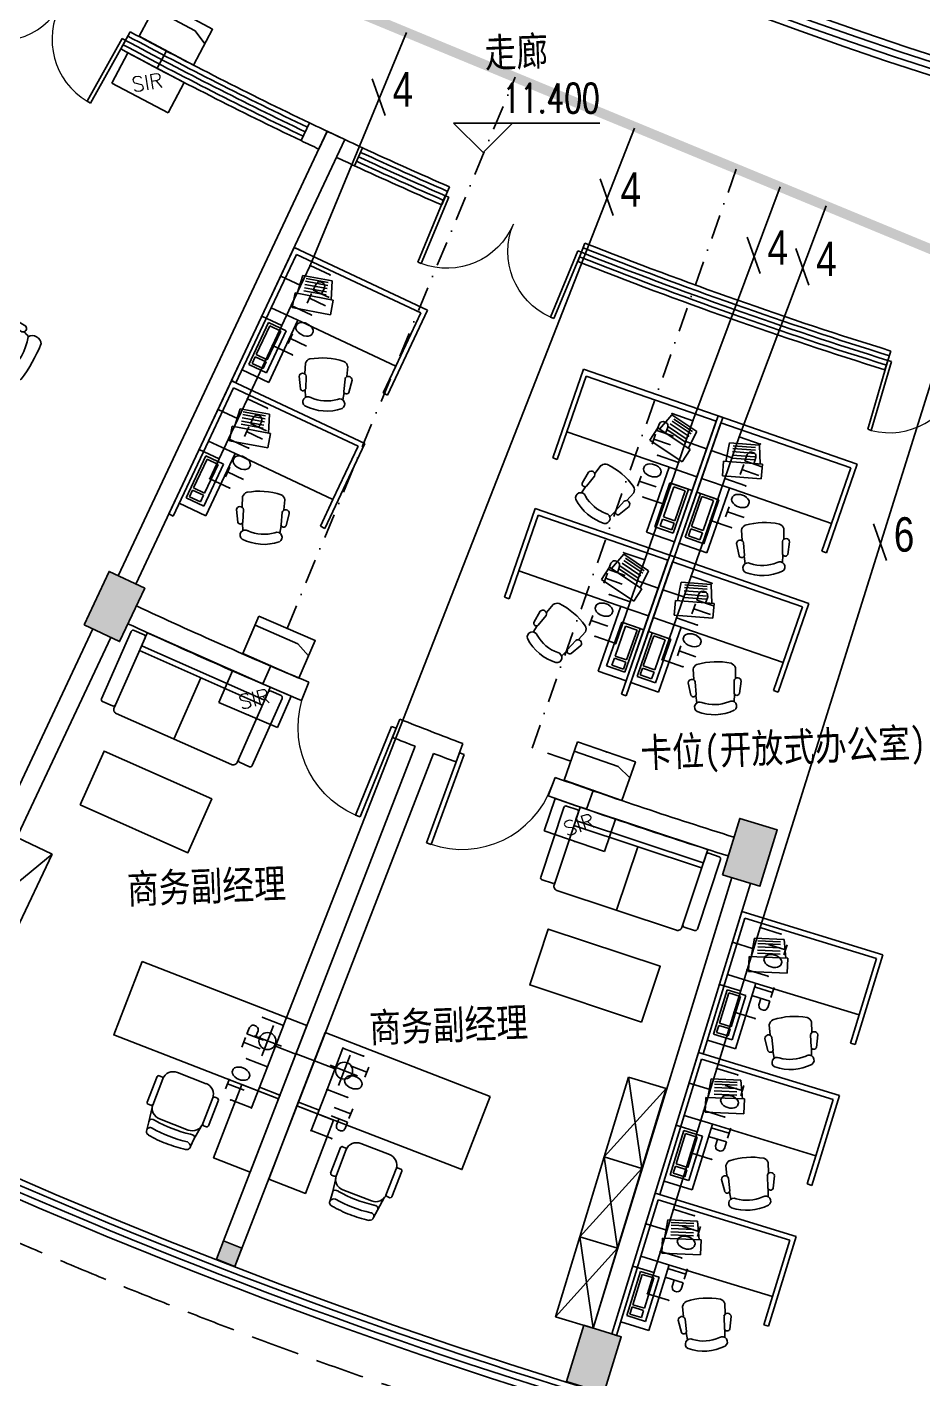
# Model space of a CAD drawing. Extents: x 13680 to 1640314, y -473492 to 65390.
# Drawn here: x 1452231 to 1461351, y -439774 to -426010 of the extents above; entities that cross this region are included whole.
import ezdxf
from ezdxf.enums import TextEntityAlignment as Align

# ---------------------------------------------------------------- set-up
doc = ezdxf.new("R2010")
doc.units = 0
doc.header["$LTSCALE"] = 1000
doc.header["$MEASUREMENT"] = 0
doc.linetypes.add('DASH', pattern=[0.35, 0.25, -0.1])
doc.linetypes.add('DASHDOT', pattern=[1, 0.5, -0.25, 0, -0.25])
for name, color, linetype in [('0-桥架', 120, 'Continuous'), ('AXIS', 1, 'Continuous'), ('COLUMN', 255, 'Continuous'), ('DIM-照明', 3, 'Continuous'), ('DIM_ELEV', 3, 'Continuous'), ('EQUIP-通讯', 6, 'Continuous'), ('LINE', 123, 'Continuous'), ('PUB_HATCH', 8, 'Continuous'), ('PUB_TEXT', 7, 'Continuous'), ('TEL_TEXT', 7, 'Continuous'), ('WALL', 255, 'Continuous'), ('WINDOW', 2, 'Continuous'), ('WIRE-照明', 120, 'Continuous'), ('装修家具', 8, 'Continuous')]:
    doc.layers.add(name, color=color, linetype=linetype)
doc.styles.add('_HZTXT', font='txt.shx', dxfattribs={"width": 0.8, "bigfont": 'HZTXT.shx'})
doc.styles.add('_TCH_DIM', font='SIMPLEX', dxfattribs={"bigfont": 'GBCBIG'})
doc.styles.add('_TCH_DIM_T3', font='SIMPLEX', dxfattribs={"width": 0.705882, "bigfont": 'GBCBIG'})
doc.styles.add('_TEL_DIM', font='SIMPLEX', dxfattribs={"width": 0.8, "height": 3.5, "bigfont": 'HZTXT'})
doc.styles.get("Standard").update_dxf_attribs({"font": 'haiwenrs.shx', "bigfont": 'hztxt.shx'})
doc.styles.add('宋体', font='', dxfattribs={"width": 0.8})
doc.styles.get('宋体').set_extended_font_data('SimSun')
doc.dimstyles.new('_TCH_ARROW&&100', dxfattribs={"dimtxt": 297.5, "dimasz": 200, "dimexe": 250, "dimexo": 300, "dimgap": 126.25, "dimtad": 1, "dimdec": 0, "dimzin": 0, "dimdsep": 46, "dimtxsty": '_TCH_DIM_T3', "dimcen": 0.09, "dimclrt": 7, "dimazin": 2, "dimtfac": 1, "dimtdec": 0, "dimtix": 1, "dimtmove": 2, "dimatfit": 3, "dimfxl": 1, "dimtolj": 1, "dimtzin": 0, "dimarcsym": 0})

# ---------------------------------------------------------------- blocks, each defined once
blk = doc.blocks.new('*D358')
at = {"layer": 'AXIS', "color": 0, "lineweight": -2, "transparency": 16777216}
for p, q in [((1497471, -403645), (1494221, -403645)), ((1545386, -459746), (1544877, -462956))]:
    blk.add_line(p, q, dxfattribs=at)
blk.add_arc((1554271, -403645), 59800, 180.19165, 260.80826, dxfattribs=at)
at = {"layer": 'AXIS', "color": 0, "transparency": 16777216}
for points in [[(1494438, -403845), (1494505, -403845), (1494471, -403645)], [(1544724, -462645), (1544714, -462710), (1544916, -462709)]]:
    blk.add_solid(points, dxfattribs=at)
at = {"layer": 'Defpoints', "color": 0, "transparency": 16777216}
for p in [(1497771, -403645), (1554271, -403645), (1500989, -430794), (1545433, -459450)]:
    blk.add_point(p, dxfattribs=at)
at = {"layer": 'AXIS', "color": 7, "transparency": 16777216, "insert": (1509008, -442304), "char_height": 297.5, "attachment_point": 5, "rotation": 310.5, "style": '_TCH_DIM_T3'}
blk.add_mtext('\\A1;81°', dxfattribs=at)
blk = doc.blocks.new('A$C44F7551D')
at = {"layer": '装修家具', "color": 8}
for p, q in [((0, 400), (850, 0)), ((850, 400), (0, 0))]:
    blk.add_line(p, q, dxfattribs=at)
blk.add_lwpolyline([(0, 400), (0, 0), (850, 0), (850, 400)], close=True, dxfattribs=at)
blk = doc.blocks.new('A$C4CDD4A0C')
at = {"layer": '装修家具', "color": 8}
for p, q in [((1426, 1634), (1426, 1335)), ((1264, 1482), (1593, 1482)), ((222, 1146), (139, 1139)), ((371, 1167), (222, 1146)), ((260, 1116), (258, 1094)), ((386, 1218), (386, 1188)), ((682, 1234), (402, 1234)), ((685, 1173), (405, 1173)), ((682, 1172), (682, 1172)), ((697, 1188), (697, 1218)), ((288, 1056), (288, 744)), ((794, 744), (794, 1056)), ((794, 1056), (794, 1056)), ((258, 709), (259, 686)), ((139, 663), (222, 654)), ((222, 654), (371, 633)), ((386, 612), (386, 582)), ((395, 628), (682, 628)), ((402, 566), (682, 566)), ((682, 628), (682, 628)), ((697, 582), (697, 612))]:
    blk.add_line(p, q, dxfattribs=at)
for points in [[(917, 1400), (917, 1800), (117, 1800), (117, 1400)], [(1717, 0), (1717, 1800), (917, 1800), (917, 0)]]:
    blk.add_lwpolyline(points, close=True, dxfattribs=at)
blk.add_circle((1425, 1482), 86.5, dxfattribs=at)
for centre, radius, start, end in [((1453, 898), 1374, 171.4477, 179.9347), ((133, 1101), 38.4, 81.1166, 176.8521), ((118, 1087), 55.7, 6.303, 68.0435), ((230, 1117), 30.1, 357.8693, 100.843), ((405, 1056), 117, 90, 180), ((402, 1218), 15.6, 90, 180), ((402, 1188), 15.6, 180, 261.0411), ((682, 1218), 15.6, 0, 90), ((682, 1188), 15.6, 270, 0), ((678, 1056), 117, 0, 88.0898), ((1455, 900), 1296, 171.4477, 188.5523), ((1539, 901), 1296, 171.4477, 188.5523), ((1453, 902), 1374, 180.0653, 188.5523), ((136, 705), 41.7, 190.1524, 273.9531), ((137, 700), 37.3, 272.6932, 11.282), ((405, 744), 117, 180, 266.9085), ((678, 744), 117, 271.9102, 0), ((227, 686), 32.5, 262.6639, 359.9194), ((402, 612), 15.6, 90, 180), ((402, 582), 15.6, 180, 270), ((682, 612), 15.6, 0, 90), ((682, 582), 15.6, 270, 0)]:
    blk.add_arc(centre, radius, start, end, dxfattribs=at)
blk = doc.blocks.new('A$C78CF44EF')
at = {"layer": '装修家具', "color": 4}
blk.add_line((2563, 1138), (1215, 1138), dxfattribs=at)
at = {"layer": '装修家具', "color": 8}
for p, q in [((2574, 1083), (1204, 1083)), ((1889, 1083), (1889, 401))]:
    blk.add_line(p, q, dxfattribs=at)
at = {"layer": '装修家具', "color": 4, "flags": 128}
for points in [[(1204, 478, -0.414214), (1182, 456), (1071, 456, -0.414216), (1049, 478), (1049, 1226, -0.198904), (1056, 1242, -0.198911), (1071, 1248), (1182, 1248, -0.414211), (1204, 1226, -0.414211)], [(1204, 1149), (1204, 1270, -0.198896), (1208, 1278, -0.198912), (1215, 1281), (2563, 1281, -0.414208), (2574, 1270), (2574, 1149)], [(2574, 1226, -0.414214), (2596, 1248), (2707, 1248, -0.198912), (2723, 1242, -0.198912), (2729, 1226), (2729, 478, -0.414218), (2707, 456), (2596, 456, -0.414216), (2574, 478, -0.414216)], [(1204, 1226), (1204, 445, 0.414215), (1248, 401), (2530, 401, 0.414214), (2574, 445), (2574, 1226)]]:
    blk.add_lwpolyline(points, format="xyb", dxfattribs=at)
at = {"layer": '装修家具', "color": 4}
blk.add_lwpolyline([(2489, -599), (1289, -599), (1289, 1), (2489, 1)], close=True, dxfattribs=at)
at = {"layer": '装修家具', "color": 8}
for centre, start, end in [((1215, 1149), 180, 270), ((2563, 1149), 270, 0)]:
    blk.add_arc(centre, 11, start, end, dxfattribs=at)
blk = doc.blocks.new('A$C1D563981')
at = {"layer": '装修家具', "color": 4}
for p, q in [((-1055, -317), (-1050, -514)), ((-1006, -295), (-1005, -302)), ((-996, -313), (-980, -509)), ((-530, -313), (-545, -508)), ((-520, -295), (-520, -302)), ((-520, -295), (-520, -302)), ((-471, -317), (-476, -514))]:
    blk.add_line(p, q, dxfattribs=at)
for centre, radius, start, end in [((-904, -286), 102, 106.1109, 185.0023), ((-763, -884), 716, 76.2773, 103.7273), ((-621, -286), 102, 355.0023, 73.8936), ((-1024, -327), 32, 26.0454, 161.2861), ((-501, -327), 32, 18.7184, 153.9591), ((-1016, -500), 36.3, 202.1587, 347.136), ((-787, -498), 203, 187.337, 206.2145), ((-736, -498), 203, 333.6203, 351.907), ((-509, -500), 36.3, 192.8685, 337.8458), ((-923, -663), 87.7, 120.3949, 239.6096), ((-602, -663), 87.7, 300.3949, 59.6096), ((-763, 835), 1587, 262.593, 277.4115)]:
    blk.add_arc(centre, radius, start, end, dxfattribs=at)
at = {"layer": '装修家具', "color": 8}
blk.add_arc((-763, -48), 577, 249.2112, 290.7933, dxfattribs=at)
blk = doc.blocks.new('A$C48E84D0C')
at = {"layer": '装修家具', "color": 4}
for p, q in [((6723, 2351), (2689, -2861)), ((8146, 1250), (6723, 2351)), ((8146, 1250), (4112, -3963)), ((2689, -2861), (4112, -3963))]:
    blk.add_line(p, q, dxfattribs=at)
at = {"linetype": 'ByBlock', "xscale": -1}
for p, rotation in [((7681, 1564), 142.2620882053091), ((6832, 2517), 232.2620882053091), ((6412, 1974), 232.2620882053091), ((5992, 1431), 232.2620882053091), ((5572, 888), 232.2620882053091), ((3891, -1283), 232.2620882053091), ((5665, -1981), 52.26208820530907), ((3471, -1826), 232.2620882053091), ((5245, -2524), 52.26208820530907), ((4825, -3067), 52.26208820530907)]:
    blk.add_blockref('A$C1D563981', p, dxfattribs=dict(at, rotation=rotation))
at = {"linetype": 'ByBlock'}
for p, rotation in [((7144, 1980), 142.262088205309), ((8279, 1397), 52.26208820530902), ((4218, -861), 232.2620882053091), ((7859, 854), 52.26208820530902), ((3798, -1404), 232.2620882053091), ((7439, 311), 52.26208820530902), ((3378, -1947), 232.2620882053091), ((7019, -232), 52.26208820530902), ((5338, -2403), 52.26208820530904), ((4026, -3851), 322.2620882053091), ((4918, -2946), 52.26208820530904)]:
    blk.add_blockref('A$C1D563981', p, dxfattribs=dict(at, rotation=rotation))
blk = doc.blocks.new('A$C3ECB1412')
at = {"layer": '装修家具', "color": 8}
for p, q in [((0, 1500), (0, 0)), ((0, 1500), (0, 0)), ((1500, 1500), (0, 1500)), ((0, 1500), (50, 1500)), ((50, 1444), (50, 844)), ((50, 1444), (1450, 1444)), ((1450, 1444), (1450, 844)), ((1500, 1500), (1500, 544)), ((201, 1278), (496, 1355)), ((201, 1278), (227, 1087)), ((244, 1263), (466, 1322)), ((250, 1237), (473, 1295)), ((259, 1205), (482, 1263)), ((496, 1355), (567, 1176)), ((205, 1083), (588, 1184)), ((268, 1171), (491, 1229)), ((276, 1140), (499, 1199)), ((588, 1184), (626, 1037)), ((243, 937), (205, 1083)), ((626, 1037), (243, 937)), ((50, 844), (50, 0)), ((50, 844), (50, 0)), ((390, 844), (50, 844)), ((350, 144), (350, 844)), ((390, 844), (1450, 844)), ((1450, 844), (1450, 544)), ((90, 695), (90, 223)), ((289, 695), (90, 695)), ((289, 223), (289, 695)), ((115, 670), (115, 347)), ((239, 670), (115, 670)), ((239, 347), (239, 670)), ((1008, 635), (1043, 536)), ((605, 480), (646, 383)), ((1081, 386), (1038, 507)), ((1132, 400), (1108, 527)), ((1450, 544), (1500, 544)), ((115, 347), (239, 347)), ((239, 323), (115, 323)), ((115, 323), (115, 248)), ((239, 248), (239, 323)), ((671, 223), (604, 333)), ((719, 246), (669, 365)), ((1088, 377), (1108, 304)), ((50, 144), (350, 144)), ((90, 223), (289, 223)), ((115, 248), (239, 248)), ((719, 236), (753, 168)), ((0, 0), (50, 0))]:
    blk.add_line(p, q, dxfattribs=at)
for centre, radius, start, end in [((1036, -39), 708, 96.8246, 125.3087), ((950, 594), 70.3, 35.575, 88.634), ((675, 488), 70.3, 133.4994, 186.5584), ((1074, 512), 36.8, 24.5799, 187.0599), ((639, 344), 36.8, 35.0735, 197.5535), ((797, 582), 394, 270.7801, 311.3533), ((1098, 254), 51.9, 322.3317, 140.7492), ((1104, 401), 27.9, 213.3494, 358.8432), ((691, 242), 27.9, 223.2902, 8.784), ((795, 137), 51.9, 81.3842, 259.8017), ((800, 575), 489, 268.3277, 313.8056)]:
    blk.add_arc(centre, radius, start, end, dxfattribs=at)
blk = doc.blocks.new('$DorLib2D$00000001')
for p, q in [((0.45, 0.975), (0.5, 0.975)), ((0.45, 0), (0.45, 0.975)), ((0.5, 0), (0.5, 0.975)), ((0.5, 0), (0.45, 0))]:
    blk.add_line(p, q)
at = {"lineweight": 13}
blk.add_arc((0.475, 0), 0.975, 91.4693, 180, dxfattribs=at)
blk = doc.blocks.new('_FZHK')
blk.add_lwpolyline([(-0.5, -0.5), (0.5, -0.5), (0.5, 0.5), (-0.5, 0.5)], close=True)
blk = doc.blocks.new('$DorLib2D$00000002')
for p, q in [((-0.5, 0), (-0.5, 0.4875)), ((-0.475, 0.4875), (-0.5, 0.4875)), ((-0.475, 0), (-0.475, 0.4875)), ((0.475, 0), (0.475, 0.4875)), ((0.475, 0.4875), (0.5, 0.4875)), ((0.5, 0), (0.5, 0.4875)), ((-0.5, 0), (-0.475, 0)), ((0.5, 0), (0.475, 0))]:
    blk.add_line(p, q)
at = {"lineweight": 13}
for centre, start, end in [((-0.4875, 0), 0, 88.53072), ((0.4875, 0), 91.46928, 180)]:
    blk.add_arc(centre, 0.4875, start, end, dxfattribs=at)
blk = doc.blocks.new('$equip$00001847')
for p, q in [((-0.5, 0.499), (-0.5, 0.999)), ((0.5, 0.999), (0.5, 0.499)), ((0.5, 0.499), (-0.5, 0.499)), ((0, 0.5), (0, 0))]:
    blk.add_line(p, q)
for p in [(-0.5, 0.999), (0.5, 0.999), (-0.5, 0.499), (0.5, 0.499), (0, 0)]:
    blk.add_point(p)
at = {"color": 7, "style": '_TEL_DIM'}
blk.add_attdef('$TEXT$', text='', height=0.4, dxfattribs=at).set_placement((0, 0.999), align=Align.MIDDLE_CENTER)
at = {"color": 7, "style": '_TEL_DIM', "flags": 1}
blk.add_attdef('A', text='', height=0.00002, dxfattribs=at).set_placement((0, 0), align=Align.MIDDLE_CENTER)
blk = doc.blocks.new('$equip$00001867')
for p, q in [((-0.5, 0.499), (-0.5, 0.999)), ((0.5, 0.999), (0.5, 0.499)), ((0.5, 0.499), (-0.5, 0.499)), ((0, 0.5), (0, 0))]:
    blk.add_line(p, q)
for p in [(-0.5, 0.999), (0.5, 0.999), (-0.5, 0.499), (0.5, 0.499), (0, 0)]:
    blk.add_point(p)
at = {"color": 7, "style": '_TEL_DIM'}
blk.add_attdef('$TEXT$', text='', height=0.4, dxfattribs=at).set_placement((0, 0.999), align=Align.MIDDLE_CENTER)
at = {"color": 7, "style": '_TEL_DIM', "flags": 1}
blk.add_attdef('A', text='', height=0.00002, dxfattribs=at).set_placement((0, 0), align=Align.MIDDLE_CENTER)
blk = doc.blocks.new('$equip$00001876')
at = {"color": 0, "linetype": 'Continuous'}
blk.add_lwpolyline([(-0.625, 0.415), (0.625, 0.415), (0.625, -0.415), (-0.625, -0.415)], close=True, dxfattribs=at)
blk.add_lwpolyline([(0.625, 0.075), (0.325, 0.215), (-0.625, 0.215)], dxfattribs=at)
for p in [(0, 0.415), (-0.625, 0), (0.625, 0), (0, -0.415)]:
    blk.add_point(p)
at = {"layer": 'TEL_TEXT', "style": '_TEL_DIM', "flags": 1}
blk.add_attdef('A', text='', height=0.00002, dxfattribs=at).set_placement((0, 0), align=Align.MIDDLE_CENTER)
blk = doc.blocks.new('$equip$00001889')
for p, q in [((-0.65, 0.35), (-0.65, -0.35)), ((0.65, 0.35), (-0.65, 0.35)), ((0.65, 0.35), (0.65, -0.35)), ((-0.65, -0.35), (0.65, -0.35))]:
    blk.add_line(p, q)
for p in [(0, 0.35), (-0.65, 0), (0.65, 0), (0, -0.35)]:
    blk.add_point(p)
at = {"color": 7, "style": '_TEL_DIM'}
blk.add_attdef('$TEXT$', text='', height=0.3, dxfattribs=at).set_placement((-0.02, -0.003), align=Align.MIDDLE_CENTER)
at = {"color": 7, "style": '_TEL_DIM', "flags": 1}
blk.add_attdef('A', text='', height=0.00002, dxfattribs=at).set_placement((0, 0), align=Align.MIDDLE_CENTER)
blk = doc.blocks.new('$TelecSys$00000095')
blk.add_line((0.4, 0.4), (-0.4, -0.4))
at = {"width": 0.8}
blk.add_attdef('N', text='', height=1, dxfattribs=at).set_placement((-0.017, 1.056), align=Align.MIDDLE)
blk = doc.blocks.new('4FX')
at = {"layer": 'PUB_HATCH', "linetype": 'ByBlock'}
for points in [[(1533674.2, -447886), (1533312.3, -447715.7), (1533056.8, -448258.6), (1533418.8, -448428.9)], [(1540113.3, -450346.8), (1539731, -450229.2), (1539554.6, -450802.7), (1539936.9, -450920.3)], [(1534664.3, -454603.5), (1534477.7, -454531.3), (1534405.6, -454717.8, 0.0009124), (1534592.1, -454789.9)], [(1538525.5, -455508.1), (1538143.2, -455390.5), (1537966.8, -455963.6, 0.0018248), (1538349.2, -456081.2)]]:
    blk.add_hatch(color=256, dxfattribs=at).paths.add_polyline_path(points)
at = {"layer": 'DIM_ELEV'}
for p, q in [((1537118.6, -443450.8), (1536818.6, -443150.8)), ((1536818.6, -443150.8), (1538305.6, -443150.8)), ((1537118.6, -443450.8), (1537418.6, -443150.8))]:
    blk.add_line(p, q, dxfattribs=at)
at = {"layer": 'LINE', "color": 8, "linetype": 'DASH', "ltscale": 2}
blk.add_arc((1554271.3, -403645.3), 55400, 179.17262, 261.82632, dxfattribs=at)
at = {"layer": 'LINE', "linetype": 'DASH', "ltscale": 2}
blk.add_arc((1554271.3, -403645.3), 40400, 178.86539, 262.13356, dxfattribs=at)
at = {"layer": 'WALL', "linetype": 'ByBlock'}
for p, q in [((1533429.8, -442396.2), (1533524.6, -442220.1)), ((1535352.1, -443149.1), (1535265.9, -443329)), ((1535447.3, -443415.4), (1535532.9, -443234.6)), ((1535892.7, -443403.4), (1535809, -443584.5)), ((1536697.1, -443983.2), (1536777, -443799.9)), ((1538082.5, -444558.9), (1538156, -444372.9)), ((1541209.8, -445661.9), (1541269.2, -445471))]:
    blk.add_line(p, q, dxfattribs=at)
at = {"layer": 'WALL'}
for p, q in [((1533402.8, -447758.3), (1535531.7, -443234.2)), ((1533583.8, -447843.5), (1535712.7, -443319.3)), ((1535531.7, -443234.2), (1535712.7, -443319.3)), ((1531103.6, -452644.4), (1533147.3, -448301.2)), ((1531284.5, -452729.5), (1533328.3, -448386.4)), ((1535269.8, -449027.9), (1535345.2, -448842.7)), ((1536271.5, -449219.5), (1536196.1, -449404.8)), ((1536426.2, -449495), (1534477.8, -454531.3)), ((1536843.6, -449655.3), (1536912.5, -449467.5)), ((1536612.7, -449567.1), (1534592.1, -454790)), ((1537851.3, -449812.2), (1537782.3, -450000)), ((1538238.7, -455419.9), (1539650.1, -450832.1)), ((1538429.9, -455478.7), (1539841.3, -450890.9)), ((1534592.1, -454790), (1534592.1, -454790))]:
    blk.add_line(p, q, dxfattribs=at)
at = {"layer": 'WALL', "linetype": 'ByBlock'}
for radius, start in [(43800, 244.40926), (44000, 244.93022)]:
    blk.add_arc((1554271.3, -403645.3), radius, start, 245.19074, dxfattribs=at)
at = {"layer": 'WALL'}
for radius, start, end in [(49000, 245.03386, 247.2788), (49200, 245.03291, 247.28117), (49000, 248.44812, 248.85), (49000, 248.85, 249.25189), (49200, 248.44574, 248.73355), (49200, 248.96646, 249.25426), (49000, 250.42121, 252.66614), (49200, 250.41883, 252.66709)]:
    blk.add_arc((1554271.3, -403645.3), radius, start, end, dxfattribs=at)
at = {"layer": 'WINDOW'}
for radius, start, end in [(40800, 179.43829, 261.56064), (40933, 179.62629, 261.37265), (40867, 179.53315, 261.46579), (54800, 179.79091, 261.20908), (41000, 179.72053, 261.27841), (43800, 241.72723, 244.40926), (43950, 241.72723, 244.40926), (43900, 241.72723, 244.40926), (43850, 241.72723, 244.40926), (44000, 241.72723, 244.40926), (44000, 244.40926, 244.67088), (43850, 245.19074, 246.45845), (43800, 245.19074, 246.45845), (44000, 245.19074, 246.45845), (43950, 245.19074, 246.45845), (43900, 245.19074, 246.45845), (43850, 248.4121, 252.73137), (43800, 248.4121, 252.73137), (44000, 248.4121, 252.73137), (43950, 248.4121, 252.73137), (43900, 248.4121, 252.73137), (55000, 228.6, 261.41561), (54933, 228.7043, 261.34624), (54867, 228.70443, 261.27773)]:
    blk.add_arc((1554271.3, -403645.3), radius, start, end, dxfattribs=at)
at = {"layer": 'COLUMN'}
for p, xscale, yscale, zscale, rotation in [((1533365.5, -448072.3), 399.9999999999215, 600.0000000001394, 600.0000000001394, 334.7999999422528), ((1539833.9, -450574.8), 400.0000000000597, 599.9999999998884, 599.9999999998884, 342.899999942226), ((1538246.1, -455736), 399.9999999999912, 600.0000000000082, 600.0000000000082, 342.8999999422579)]:
    blk.add_blockref('_FZHK', p, dxfattribs=dict(at, xscale=xscale, yscale=yscale, zscale=zscale, rotation=rotation))
at = {"layer": 'COLUMN', "linetype": 'ByBlock', "xscale": 199.9999999999903, "yscale": 199.9999999999903, "zscale": 199.9999999999903, "rotation": 68.85000199328971}
blk.add_blockref('_FZHK', (1534534.9, -454660.7), dxfattribs=at)
at = {"layer": 'WINDOW'}
for name, p, xscale, yscale, zscale, rotation in [('$DorLib2D$00000002', (1532824.1, -441942.8), -1500, -1500, -1500, 330.7525374912305), ('$DorLib2D$00000002', (1537426.7, -444178.1), -1500, 1500, -1500, 157.4352762357434), ('$DorLib2D$00000002', (1541959.4, -445776.9), -1500, -1500, -1500, 343.7081927465442), ('$DorLib2D$00000001', (1535770.6, -449123.7), 1000, -1000, 1000, 337.8634579142803), ('$DorLib2D$00000001', (1537347.4, -449733.7), -1000, -1000, -1000, 339.8365460322428)]:
    blk.add_blockref(name, p, dxfattribs=dict(at, xscale=xscale, yscale=yscale, zscale=zscale, rotation=rotation))
at = {"layer": '装修家具', "linetype": 'ByBlock'}
for name, p, rotation in [('A$C48E84D0C', (1524259.1, -447130.9), 8.31350453719517), ('A$C78CF44EF', (1536559.3, -450950.2), 341.6153810714246)]:
    blk.add_blockref(name, p, dxfattribs=dict(at, rotation=rotation))
at = {"layer": '装修家具', "color": 8}
for name, p, rotation in [('A$C3ECB1412', (1534558.1, -445772.9), 334.7999999422785), ('A$C3ECB1412', (1533919.4, -447130.2), 334.7999999422785), ('A$C3ECB1412', (1539018.9, -447548.7), 340.8731929750903), ('A$C3ECB1412', (1538527.4, -448965.9), 340.8731929750903), ('A$C44F7551D', (1532370.5, -450421.7), 244.6438353217717), ('A$C3ECB1412', (1539312, -452611.3), 342.8999999453763), ('A$C4CDD4A0C', (1536573.3, -454661), 68.88890717498008), ('A$C3ECB1412', (1538871, -454045), 342.8999999453763), ('A$C44F7551D', (1538486.9, -454606.3), 73.05539216879649), ('A$C3ECB1412', (1538429.9, -455478.7), 342.8999999453763)]:
    blk.add_blockref(name, p, dxfattribs=dict(at, rotation=rotation))
at = {"layer": '装修家具', "color": 8, "xscale": -1}
for name, p, rotation in [('A$C3ECB1412', (1539066.2, -447565.1), 340.8731929750917), ('A$C3ECB1412', (1538574.7, -448982.3), 340.8731929750917), ('A$C4CDD4A0C', (1533027, -453289), 248.810320315586), ('A$C44F7551D', (1538982.3, -452980.1), 73.0553921687945), ('A$C44F7551D', (1538486.9, -454606.3), 73.05539216879602)]:
    blk.add_blockref(name, p, dxfattribs=dict(at, rotation=rotation))
at = {"layer": '装修家具', "linetype": 'ByBlock', "xscale": -1, "rotation": 336.0838464191416}
blk.add_blockref('A$C78CF44EF', (1535534.9, -450553.9), dxfattribs=at)
at = {"layer": 'PUB_TEXT', "linetype": 'ByBlock', "style": '宋体', "width": 0.8}
for s, p in [('走廊', (1537138.8, -442585.1)), ('卡位(开放式办公室)', (1538725.5, -449711.6)), ('商务副经理', (1533500.4, -451098.2)), ('商务副经理', (1535966.1, -452511.7))]:
    blk.add_text(s, height=296.2, rotation=2.1906, dxfattribs=at).set_placement(p)
at = {"layer": 'PUB_TEXT', "style": '_TCH_DIM', "width": 0.705882}
blk.add_text('11.400', height=297.5, dxfattribs=at).set_placement((1537315.6, -443045.8))
at = {"layer": 'WALL', "color": 2, "style": '_HZTXT', "width": 0.8, "flags": 8}
blk.add_attdef('北', text='', height=500, rotation=8, dxfattribs=at).set_placement((1496404.1, -399276.5), align=Align.MIDDLE)
at = {"layer": 'AXIS'}
dim = blk.add_angular_dim_3p(base=(1500989.1, -430793.9), center=(1554271.3, -403645.3), p1=(1497771.3, -403645.3), p2=(1545432.6, -459449.7), dimstyle='_TCH_ARROW&&100', dxfattribs=at)
dim.commit()
dim.dimension.update_dxf_attribs({"geometry": '*D358', "text_midpoint": (1509008.1, -442303.7)})

msp = doc.modelspace()

# ---------------------------------------------------------------- linework, layer by layer
at = {"layer": '0-桥架', "color": 120, "const_width": 100}
msp.add_lwpolyline([(1431263.737, -392146.884), (1432976.746, -399375.901), (1435398.234, -406232.666), (1441415.699, -415171.942), (1447682.586, -420935.87), (1453884.033, -425151.137), (1462612.211, -428760.536)], dxfattribs=at)
at = {"layer": 'WIRE-照明'}
for p, q in [((1455112.593, -428437.34), (1456093.678, -426064.9)), ((1453649.068, -426250.939), (1453554.266, -426428.389)), ((1454841.641, -436171.38), (1458415.557, -427040.729)), ((1459009.816, -430018.808), (1459896.273, -427637.403)), ((1459481.364, -430182.344), (1460364.534, -427831.045)), ((1459692.195, -435178.196), (1461807.897, -428427.925)), ((1454729.391, -429251.685), (1454473.924, -429794.581)), ((1458518.326, -431436.002), (1458714.922, -430869.124)), ((1459186.47, -431032.66), (1458989.874, -431599.537)), ((1454712.324, -432512.761), (1454631.709, -432697.09)), ((1457992.016, -433781.69), (1457925.668, -433971.622)), ((1459251.135, -436611.886), (1459427.559, -436038.41)), ((1455156.24, -436534.985), (1454969.518, -436462.748)), ((1458810.074, -438045.575), (1458986.498, -437472.1))]:
    msp.add_line(p, q, dxfattribs=at)
at = {"layer": 'WIRE-照明', "linetype": 'DASHDOT', "ltscale": 0.5}
for p, q in [((1454878.36, -432132.423), (1457198.544, -426521.8)), ((1457371.321, -433352.626), (1459451.468, -427453.461)), ((1457765.231, -433482.891), (1457371.321, -433352.626))]:
    msp.add_line(p, q, dxfattribs=at)

# ---------------------------------------------------------------- block references
msp.add_blockref('4FX', (-80245.639, 16162.546))
at = {"layer": 'DIM-照明'}
ref = msp.add_blockref('$TelecSys$00000095', (1455810.919, -426723.444), dxfattribs=dict(at, xscale=350, yscale=350, zscale=350, rotation=64.6178086271589))
ref.add_attrib('N', '4', dxfattribs={"layer": '0', "color": 7, "height": 350, "width": 0.8}).set_placement((1456056.662, -426644.304), align=Align.MIDDLE)
ref = msp.add_blockref('$TelecSys$00000095', (1458130.311, -427743.599), dxfattribs=dict(at, xscale=350, yscale=350, zscale=350, rotation=64.6178086271589))
ref.add_attrib('N', '4', dxfattribs={"layer": '0', "color": 7, "height": 350, "width": 0.8}).set_placement((1458376.054, -427664.458), align=Align.MIDDLE)
ref = msp.add_blockref('$TelecSys$00000095', (1459626.915, -428334.503), dxfattribs=dict(at, xscale=350, yscale=350, zscale=350, rotation=64.6178086271589))
ref.add_attrib('N', '4', dxfattribs={"layer": '0', "color": 7, "height": 350, "width": 0.8}).set_placement((1459872.658, -428255.362), align=Align.MIDDLE)
ref = msp.add_blockref('$TelecSys$00000095', (1460122.156, -428449.941), dxfattribs=dict(at, xscale=350, yscale=350, zscale=350, rotation=64.6178086271589))
ref.add_attrib('N', '4', dxfattribs={"layer": '0', "color": 7, "height": 350, "width": 0.8}).set_placement((1460367.899, -428370.8), align=Align.MIDDLE)
ref = msp.add_blockref('$TelecSys$00000095', (1460912.776, -431254.916), dxfattribs=dict(at, xscale=350, yscale=350, zscale=350, rotation=64.6178086271589))
ref.add_attrib('N', '6', dxfattribs={"layer": '0', "color": 7, "height": 350, "width": 0.8}).set_placement((1461158.519, -431175.775), align=Align.MIDDLE)
at = {"layer": 'EQUIP-通讯'}
for p, xscale, yscale, zscale, rotation in [((1453746.723, -426067.855), 499.9999999999027, 499.9999999999027, 499.9999999999027, 331.9250750819281), ((1454795.342, -432322.592), 499.9999999999028, 499.9999999999028, 499.9999999999028, 336.4163450435655), ((1458060.317, -433585.753), 499.9999999999027, 499.9999999999027, 499.9999999999027, 340.7822622944231)]:
    msp.add_blockref('$equip$00001876', p, dxfattribs=dict(at, xscale=xscale, yscale=yscale, zscale=zscale, rotation=rotation))
ref = msp.add_blockref('$equip$00001889', (1453462.481, -426578.326), dxfattribs=dict(at, xscale=499.9999999999895, yscale=499.9999999999895, zscale=499.9999999999895, rotation=332.2215818678837))
ref.add_attrib('$TEXT$', 'SIR', dxfattribs={"layer": '0', "color": 7, "height": 150, "rotation": 9.3806663, "style": '_TEL_DIM'}).set_placement((1453452.895, -426575.056), align=Align.MIDDLE_CENTER)
ref = msp.add_blockref('$equip$00001867', (1454813.613, -428545.317), dxfattribs=dict(at, xscale=-450.0000000000001, yscale=450.0000000000001, zscale=450.0000000000001, rotation=244.7999999421822))
ref.add_attrib('$TEXT$', 'TP', dxfattribs={"layer": '0', "color": 7, "height": 180, "rotation": 64.7999999, "style": '_TEL_DIM'}).set_placement((1455220.379, -428736.727), align=Align.MIDDLE_CENTER)
ref = msp.add_blockref('$equip$00001847', (1454622.012, -428952.49), dxfattribs=dict(at, xscale=-450.0000000000001, yscale=450.0000000000001, zscale=450.0000000000001, rotation=244.7999999421822))
ref.add_attrib('$TEXT$', 'TO', dxfattribs={"layer": '0', "color": 7, "height": 180, "rotation": 64.7999999, "style": '_TEL_DIM'}).set_placement((1455028.778, -429143.899), align=Align.MIDDLE_CENTER)
ref = msp.add_blockref('$equip$00001867', (1454174.944, -429902.558), dxfattribs=dict(at, xscale=-450.0000000000001, yscale=450.0000000000001, zscale=450.0000000000001, rotation=244.7999999421822))
ref.add_attrib('$TEXT$', 'TP', dxfattribs={"layer": '0', "color": 7, "height": 180, "rotation": 64.7999999, "style": '_TEL_DIM'}).set_placement((1454581.71, -430093.967), align=Align.MIDDLE_CENTER)
for name, p, xscale, yscale, zscale, rotation, values in [('$equip$00001867', (1459148.247, -430304.963), 450.0000000000001, 450.0000000000001, 450.0000000000001, 70.87319297514753, {'$TEXT$': 'TP'}), ('$equip$00001847', (1459000.8, -430730.122), 450.0000000000001, 450.0000000000001, 450.0000000000001, 70.87319297514753, {'$TEXT$': 'TO'}), ('$equip$00001867', (1458656.757, -431722.157), 450.0000000000001, 450.0000000000001, 450.0000000000001, 70.87319297514753, {'$TEXT$': 'TP'}), ('$equip$00001847', (1458509.31, -432147.315), 450.0000000000001, 450.0000000000001, 450.0000000000001, 70.87319297514753, {'$TEXT$': 'TO'}), ('$equip$00001847', (1459411.412, -435327.223), 450, 450, 450, 252.8999999453486, {'$TEXT$': 'TO'}), ('$equip$00001867', (1459279.094, -435757.33), 450, 450, 450, 252.8999999453486, {'$TEXT$': 'TP'}), ('$equip$00001867', (1454968.149, -436466.287), 450, 450, 450, 68.81032031556252, {'$TEXT$': 'TP'}), ('$equip$00001847', (1455156.24, -436534.985), 450, 450, 450, 248.8889071749547, {'$TEXT$': 'TO'}), ('$equip$00001847', (1454805.493, -436885.862), 450, 450, 450, 68.81032031556252, {'$TEXT$': 'TO'}), ('$equip$00001847', (1458970.352, -436760.912), 450, 450, 450, 252.8999999453486, {'$TEXT$': 'TO'}), ('$equip$00001867', (1454994.16, -436954.783), 450, 450, 450, 248.8889071749547, {'$TEXT$': 'TP'}), ('$equip$00001867', (1458838.034, -437191.019), 450, 450, 450, 252.8999999453486, {'$TEXT$': 'TP'}), ('$equip$00001847', (1458529.291, -438194.602), 450, 450, 450, 252.8999999453486, {'$TEXT$': 'TO'}), ('$equip$00001867', (1458396.973, -438624.709), 450, 450, 450, 252.8999999453486, {'$TEXT$': 'TP'})]:
    msp.add_blockref(name, p, dxfattribs=dict(at, xscale=xscale, yscale=yscale, zscale=zscale, rotation=rotation)).add_auto_attribs(values)
ref = msp.add_blockref('$equip$00001847', (1453983.344, -430309.73), dxfattribs=dict(at, xscale=-450.0000000000001, yscale=450.0000000000001, zscale=450.0000000000001, rotation=244.7999999421822))
ref.add_attrib('$TEXT$', 'TO', dxfattribs={"layer": '0', "color": 7, "height": 180, "rotation": 64.7999999, "style": '_TEL_DIM'}).set_placement((1454390.109, -430501.139), align=Align.MIDDLE_CENTER)
ref = msp.add_blockref('$equip$00001867', (1459195.486, -430321.346), dxfattribs=dict(at, xscale=-450.0000000000001, yscale=450.0000000000001, zscale=450.0000000000001, rotation=250.8731929752085))
ref.add_attrib('$TEXT$', 'TP', dxfattribs={"layer": '0', "color": 7, "height": 180, "rotation": 70.873193, "style": '_TEL_DIM'}).set_placement((1459620.22, -430468.646), align=Align.MIDDLE_CENTER)
ref = msp.add_blockref('$equip$00001847', (1459048.04, -430746.505), dxfattribs=dict(at, xscale=-450.0000000000001, yscale=450.0000000000001, zscale=450.0000000000001, rotation=250.8731929752085))
ref.add_attrib('$TEXT$', 'TO', dxfattribs={"layer": '0', "color": 7, "height": 180, "rotation": 70.873193, "style": '_TEL_DIM'}).set_placement((1459472.773, -430893.804), align=Align.MIDDLE_CENTER)
ref = msp.add_blockref('$equip$00001867', (1458703.997, -431738.54), dxfattribs=dict(at, xscale=-450.0000000000001, yscale=450.0000000000001, zscale=450.0000000000001, rotation=250.8731929752085))
ref.add_attrib('$TEXT$', 'TP', dxfattribs={"layer": '0', "color": 7, "height": 180, "rotation": 70.873193, "style": '_TEL_DIM'}).set_placement((1459128.73, -431885.84), align=Align.MIDDLE_CENTER)
ref = msp.add_blockref('$equip$00001847', (1458556.55, -432163.698), dxfattribs=dict(at, xscale=-450.0000000000001, yscale=450.0000000000001, zscale=450.0000000000001, rotation=250.8731929752085))
ref.add_attrib('$TEXT$', 'TO', dxfattribs={"layer": '0', "color": 7, "height": 180, "rotation": 70.873193, "style": '_TEL_DIM'}).set_placement((1458981.283, -432310.998), align=Align.MIDDLE_CENTER)
ref = msp.add_blockref('$equip$00001889', (1454551.947, -432853.754), dxfattribs=dict(at, xscale=499.9999999999895, yscale=499.9999999999895, zscale=499.9999999999895, rotation=336.7128518295211))
ref.add_attrib('$TEXT$', 'SIR', dxfattribs={"layer": '0', "color": 7, "height": 150, "rotation": 13.8719363, "style": '_TEL_DIM'}).set_placement((1454542.135, -432851.245), align=Align.MIDDLE_CENTER)
ref = msp.add_blockref('$equip$00001889', (1457858.063, -434133.902), dxfattribs=dict(at, xscale=499.9999999999895, yscale=499.9999999999895, zscale=499.9999999999895, rotation=341.0787690803787))
ref.add_attrib('$TEXT$', 'SIR', dxfattribs={"layer": '0', "color": 7, "height": 150, "rotation": 18.2378535, "style": '_TEL_DIM'}).set_placement((1457848.088, -434132.148), align=Align.MIDDLE_CENTER)

doc.saveas('drawing.dxf')
